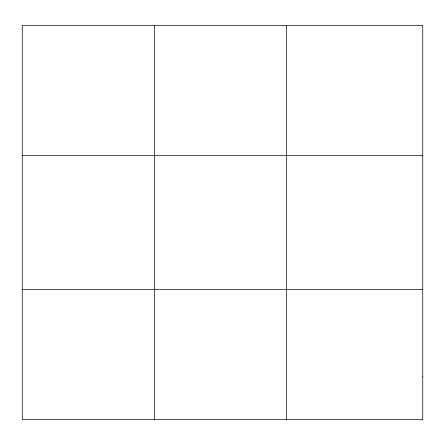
<?xml version="1.0" encoding="UTF-8"?>
<svg xmlns="http://www.w3.org/2000/svg" width="445" height="445" viewBox="0 0 445 445"><rect width="100%" height="100%" fill="white"/><g stroke="black" fill="none" stroke-linecap="round" stroke-linejoin="round"><path stroke-width="0.67" d="M154.415 419.674L154.415 25.326M286.58 419.674L286.58 25.326M22.25 155.461L422.75 155.461M22.25 289.539L422.75 289.539M422.75 376.298L422.75 419.674L22.25 419.674L22.25 25.326L422.75 25.326L422.75 376.298"/></g></svg>
